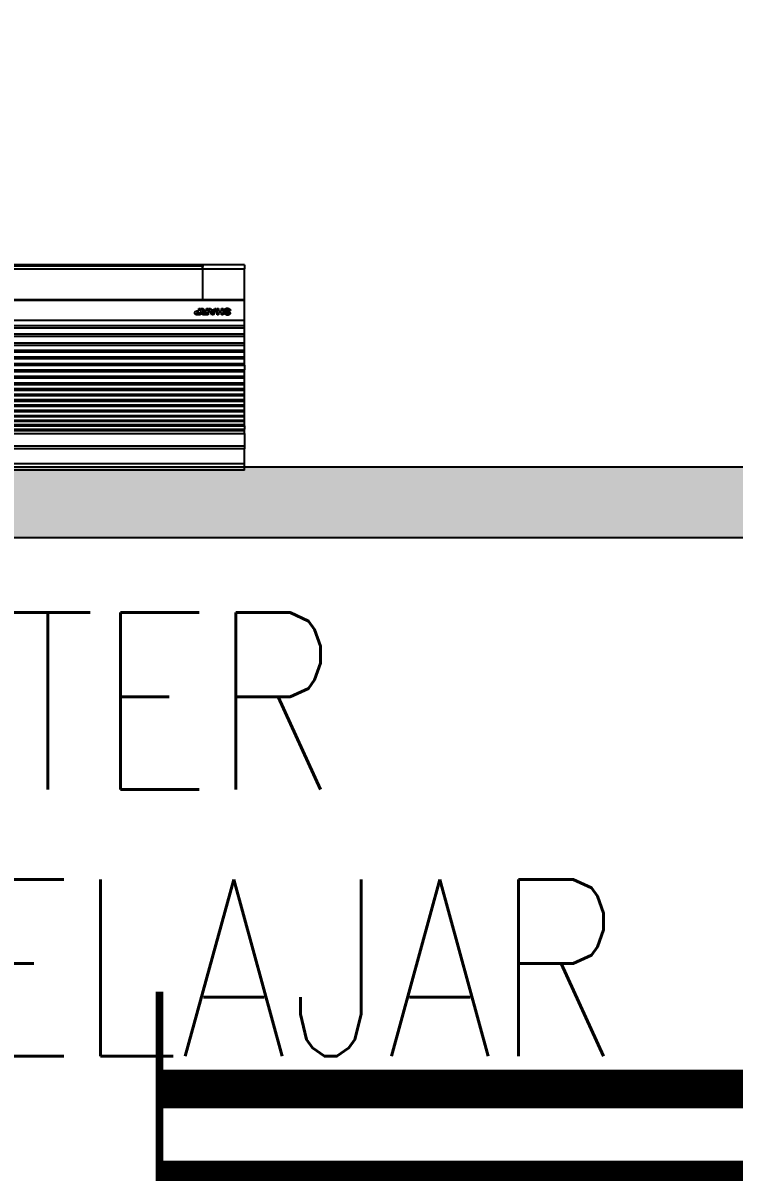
# Model space of a CAD drawing. Header units: inches. Extents: x -106706990 to 300603, y -86718466 to 1728185.
# Drawn here: x 28860 to 29865, y 37007 to 38632 of the extents above; entities that cross this region are included whole.
import ezdxf
from ezdxf.enums import TextEntityAlignment as Align

# ---------------------------------------------------------------- set-up
doc = ezdxf.new("R2010")
doc.units = ezdxf.units.IN
doc.header["$MEASUREMENT"] = 0
for name, color, linetype in [('A-HATCH', 8, 'Continuous'), ('A-PARTITION', 4, 'Continuous'), ('A-ROOMSYM', 3, 'Continuous'), ('Edges', 7, 'Continuous'), ('LAMP', 5, 'Continuous')]:
    doc.layers.add(name, color=color, linetype=linetype)
doc.styles.add('style1', font='romans.shx', dxfattribs={"height": 750})

# ---------------------------------------------------------------- blocks, each defined once
blk = doc.blocks.new('YBC 236')
at = {"layer": 'LAMP'}
for points, const_width in [([(-134681.8, 193808.3), (-134681.8, 193533.1)], 10.9), ([(-133371.4, 193808.3), (-133371.4, 193533.1)], 10.9), ([(-134681.8, 193670.7), (-133371.4, 193670.7)], 54.6), ([(-134681.8, 193679.4), (-134681.8, 193404.2)], 10.9), ([(-133371.4, 193679.4), (-133371.4, 193404.2)], 10.9), ([(-134681.8, 193541.8), (-133371.4, 193541.8)], 54.6)]:
    blk.add_lwpolyline(points, dxfattribs=dict(at, const_width=const_width))
blk = doc.blocks.new('*U233')
at = {"layer": 'LAMP'}
blk.add_blockref('YBC 236', (134026.6, -193606.2, -5.5), dxfattribs=at)
blk = doc.blocks.new('*U234')
at = {"layer": 'LAMP', "color": 0, "linetype": 'ByBlock', "lineweight": -2, "transparency": 16777216}
blk.add_blockref('*U233', (2000, 2500), dxfattribs=at)
blk = doc.blocks.new('air con')
at = {"layer": 'Edges'}
for p, q in [((71.4, 41.9), (152.4, 41.9)), ((71.4, 41.9), (71.4, 41.09)), ((71.4, 41.09), (152.4, 41.09)), ((71.4, 41.09), (71.4, 39.12)), ((71.4, 39.12), (152.4, 39.12)), ((71.4, 38.72), (71.4, 39.12)), ((152.4, 38.72), (71.4, 38.72)), ((71.4, 37.09), (71.4, 38.72)), ((71.4, 37.09), (71.4, 36.7)), ((152.4, 37.09), (71.4, 37.09)), ((152.4, 36.7), (71.4, 36.7)), ((71.4, 36.7), (71.4, 36.54)), ((152.4, 36.54), (71.4, 36.54)), ((71.4, 36.08), (71.4, 36.54)), ((152.4, 36.08), (71.4, 36.08)), ((71.4, 36.08), (71.4, 35.91)), ((152.4, 35.91), (71.4, 35.91)), ((71.4, 35.91), (71.4, 35.49)), ((71.4, 35.49), (71.4, 35.34)), ((152.4, 35.49), (71.4, 35.49)), ((152.4, 35.34), (71.4, 35.34)), ((71.4, 35.34), (71.4, 34.88)), ((152.4, 34.88), (71.4, 34.88)), ((71.4, 34.88), (71.4, 34.71)), ((152.4, 34.71), (71.4, 34.71)), ((71.4, 34.71), (71.4, 34.21)), ((152.4, 34.21), (71.4, 34.21)), ((71.4, 34.21), (71.4, 34.02)), ((71.4, 34.02), (71.4, 33.51)), ((152.4, 34.02), (71.4, 34.02)), ((152.4, 33.51), (71.4, 33.51)), ((71.4, 33.51), (71.4, 33.33)), ((152.4, 33.33), (71.4, 33.33)), ((71.4, 33.33), (71.4, 32.83)), ((152.4, 32.83), (71.4, 32.83)), ((71.4, 32.83), (71.4, 32.62)), ((152.4, 32.62), (71.4, 32.62)), ((71.4, 32.62), (71.4, 32.1)), ((152.4, 32.1), (71.4, 32.1)), ((71.4, 32.1), (71.4, 31.91)), ((152.4, 31.91), (71.4, 31.91)), ((71.4, 31.91), (71.4, 31.38)), ((152.4, 31.38), (71.4, 31.38)), ((71.4, 31.38), (71.4, 31.19)), ((152.4, 31.19), (71.4, 31.19)), ((71.4, 31.19), (71.4, 30.65)), ((152.4, 30.65), (71.4, 30.65)), ((71.4, 30.65), (71.4, 30.44)), ((152.4, 30.44), (71.4, 30.44)), ((71.4, 30.44), (71.4, 29.79)), ((152.4, 29.79), (71.4, 29.79)), ((71.4, 29.79), (71.4, 29.56)), ((71.4, 29.56), (71.4, 28.93)), ((152.4, 29.56), (71.4, 29.56)), ((152.4, 28.93), (71.4, 28.93)), ((71.4, 28.93), (71.4, 28.71)), ((152.4, 28.71), (71.4, 28.71)), ((71.4, 28.09), (71.4, 28.71)), ((152.4, 28.09), (71.4, 28.09)), ((71.4, 28.09), (71.4, 27.87)), ((71.4, 27.87), (71.4, 27.23)), ((152.4, 27.87), (71.4, 27.87)), ((152.4, 27.23), (71.4, 27.23)), ((71.4, 27.23), (71.4, 27.02)), ((71.4, 27.02), (71.4, 26.35)), ((152.4, 27.02), (71.4, 27.02)), ((152.4, 26.35), (71.4, 26.35)), ((71.4, 26.35), (71.4, 26.12)), ((152.4, 26.12), (71.4, 26.12)), ((71.4, 26.12), (71.4, 25.47)), ((152.4, 25.47), (71.4, 25.47)), ((71.4, 25.47), (71.4, 25.16)), ((152.4, 25.16), (71.4, 25.16)), ((71.4, 25.16), (71.4, 24.3)), ((152.4, 24.3), (71.4, 24.3)), ((71.4, 24.3), (71.4, 24)), ((152.4, 24), (71.4, 24)), ((71.4, 24), (71.4, 23.18)), ((71.4, 23.18), (71.4, 22.88)), ((152.4, 23.18), (71.4, 23.18)), ((152.4, 22.88), (71.4, 22.88)), ((71.4, 22.88), (71.4, 22.21)), ((152.4, 22.21), (71.4, 22.21)), ((71.4, 22.21), (71.4, 19.57)), ((73.28, 21.28), (73.29, 21.35)), ((73.29, 21.23), (73.28, 21.28)), ((73.29, 21.35), (73.33, 21.41)), ((73.31, 21.19), (73.29, 21.23)), ((73.33, 21.14), (73.31, 21.19)), ((73.33, 21.41), (73.38, 21.46)), ((73.38, 21.46), (73.45, 21.49)), ((73.45, 21.49), (73.54, 21.52)), ((73.48, 21.32), (73.47, 21.29)), ((73.47, 21.29), (73.48, 21.26)), ((73.5, 21.35), (73.48, 21.32)), ((73.48, 21.26), (73.5, 21.24)), ((73.56, 21.37), (73.5, 21.35)), ((73.5, 21.24), (73.57, 21.21)), ((73.54, 21.52), (73.64, 21.52)), ((73.64, 21.38), (73.56, 21.37)), ((73.57, 21.21), (73.68, 21.18)), ((73.64, 21.52), (73.73, 21.52)), ((73.71, 21.37), (73.64, 21.38)), ((73.68, 21.18), (73.81, 21.15)), ((73.77, 21.35), (73.71, 21.37)), ((73.73, 21.52), (73.8, 21.51)), ((73.8, 21.31), (73.77, 21.35)), ((73.8, 21.51), (73.87, 21.48)), ((73.82, 21.25), (73.8, 21.31)), ((74.02, 21.26), (73.82, 21.25)), ((73.87, 21.48), (73.92, 21.45)), ((73.92, 21.45), (73.96, 21.41)), ((73.96, 21.41), (73.99, 21.37)), ((73.99, 21.37), (74.01, 21.32)), ((74.01, 21.32), (74.02, 21.26)), ((74.21, 20.64), (74.21, 21.51)), ((74.21, 21.51), (74.41, 21.51)), ((74.41, 21.51), (74.41, 21.17)), ((74.41, 21.17), (74.8, 21.17)), ((74.8, 21.17), (74.8, 21.51)), ((74.8, 21.51), (75, 21.51)), ((75, 21.51), (75, 20.64)), ((75.11, 20.64), (75.49, 21.51)), ((75.59, 21.31), (75.46, 20.98)), ((75.49, 21.51), (75.7, 21.51)), ((75.73, 20.98), (75.59, 21.31)), ((75.7, 21.51), (76.09, 20.64)), ((76.2, 20.64), (76.2, 21.51)), ((76.2, 21.51), (76.62, 21.51)), ((76.55, 21.36), (76.4, 21.36)), ((76.4, 21.36), (76.4, 21.14)), ((76.7, 21.36), (76.55, 21.36)), ((76.62, 21.51), (76.75, 21.5)), ((76.74, 21.35), (76.7, 21.36)), ((76.72, 21.15), (76.75, 21.17)), ((76.77, 21.33), (76.74, 21.35)), ((76.75, 21.5), (76.85, 21.49)), ((76.75, 21.17), (76.78, 21.19)), ((76.79, 21.29), (76.77, 21.33)), ((76.78, 21.19), (76.79, 21.22)), ((76.8, 21.25), (76.79, 21.29)), ((76.79, 21.22), (76.8, 21.25)), ((76.85, 21.49), (76.91, 21.45)), ((76.91, 21.45), (76.96, 21.4)), ((76.96, 21.4), (76.99, 21.34)), ((76.99, 21.18), (76.97, 21.14)), ((76.99, 21.34), (77, 21.27)), ((77, 21.22), (76.99, 21.18)), ((77, 21.27), (77, 21.22)), ((77.19, 20.64), (77.19, 21.51)), ((77.19, 21.51), (77.51, 21.51)), ((77.39, 21.36), (77.39, 21.12)), ((77.48, 21.36), (77.39, 21.36)), ((77.63, 21.36), (77.48, 21.36)), ((77.51, 21.51), (77.66, 21.51)), ((77.67, 21.34), (77.63, 21.36)), ((77.66, 21.51), (77.74, 21.5)), ((77.71, 21.32), (77.67, 21.34)), ((77.69, 21.15), (77.72, 21.17)), ((77.73, 21.28), (77.71, 21.32)), ((77.72, 21.17), (77.73, 21.2)), ((77.74, 21.24), (77.73, 21.28)), ((77.73, 21.2), (77.74, 21.24)), ((77.74, 21.5), (77.82, 21.47)), ((77.82, 21.47), (77.89, 21.41)), ((77.89, 21.41), (77.91, 21.38)), ((77.91, 21.38), (77.93, 21.34)), ((77.93, 21.17), (77.91, 21.11)), ((77.93, 21.34), (77.94, 21.29)), ((77.94, 21.24), (77.93, 21.17)), ((77.94, 21.29), (77.94, 21.24)), ((73.25, 20.92), (73.44, 20.94)), ((73.26, 20.85), (73.25, 20.92)), ((73.29, 20.79), (73.26, 20.85)), ((73.32, 20.74), (73.29, 20.79)), ((73.37, 20.7), (73.32, 20.74)), ((73.37, 21.11), (73.33, 21.14)), ((73.41, 21.08), (73.37, 21.11)), ((73.42, 20.67), (73.37, 20.7)), ((73.46, 21.06), (73.41, 21.08)), ((73.49, 20.64), (73.42, 20.67)), ((73.44, 20.94), (73.47, 20.86)), ((73.6, 21.02), (73.46, 21.06)), ((73.47, 20.86), (73.51, 20.81)), ((73.57, 20.63), (73.49, 20.64)), ((73.51, 20.81), (73.57, 20.78)), ((73.57, 20.78), (73.66, 20.77)), ((73.65, 20.62), (73.57, 20.63)), ((73.76, 20.98), (73.6, 21.02)), ((73.77, 20.63), (73.65, 20.62)), ((73.66, 20.77), (73.74, 20.78)), ((73.74, 20.78), (73.8, 20.81)), ((73.8, 20.96), (73.76, 20.98)), ((73.87, 20.66), (73.77, 20.63)), ((73.83, 20.94), (73.8, 20.96)), ((73.8, 20.81), (73.84, 20.85)), ((73.81, 21.15), (73.9, 21.12)), ((73.84, 20.92), (73.83, 20.94)), ((73.85, 20.89), (73.84, 20.92)), ((73.84, 20.85), (73.85, 20.89)), ((73.94, 20.7), (73.87, 20.66)), ((73.9, 21.12), (73.96, 21.08)), ((74, 20.75), (73.94, 20.7)), ((73.96, 21.08), (74.01, 21.03)), ((74.04, 20.82), (74, 20.75)), ((74.01, 21.03), (74.04, 20.97)), ((74.04, 20.97), (74.05, 20.89)), ((74.05, 20.89), (74.04, 20.82)), ((74.41, 20.64), (74.21, 20.64)), ((74.8, 21.02), (74.41, 21.02)), ((74.41, 21.02), (74.41, 20.64)), ((74.8, 20.64), (74.8, 21.02)), ((75, 20.64), (74.8, 20.64)), ((75.32, 20.64), (75.11, 20.64)), ((75.4, 20.84), (75.32, 20.64)), ((75.79, 20.84), (75.4, 20.84)), ((75.46, 20.98), (75.73, 20.98)), ((75.88, 20.64), (75.79, 20.84)), ((76.09, 20.64), (75.88, 20.64)), ((76.4, 20.64), (76.2, 20.64)), ((76.4, 21.14), (76.54, 21.14)), ((76.44, 21), (76.4, 21)), ((76.4, 21), (76.4, 20.64)), ((76.5, 21), (76.44, 21)), ((76.54, 20.99), (76.5, 21)), ((76.54, 21.14), (76.66, 21.14)), ((76.57, 20.98), (76.54, 20.99)), ((76.6, 20.96), (76.57, 20.98)), ((76.7, 20.83), (76.6, 20.96)), ((76.66, 21.14), (76.72, 21.15)), ((76.85, 20.64), (76.7, 20.83)), ((76.8, 21.03), (76.74, 21.02)), ((76.74, 21.02), (76.8, 20.99)), ((76.86, 21.05), (76.8, 21.03)), ((76.8, 20.99), (76.85, 20.95)), ((76.85, 20.95), (76.9, 20.89)), ((77.08, 20.64), (76.85, 20.64)), ((76.9, 21.07), (76.86, 21.05)), ((76.94, 21.1), (76.9, 21.07)), ((76.9, 20.89), (76.96, 20.81)), ((76.97, 21.14), (76.94, 21.1)), ((76.96, 20.81), (77.08, 20.64)), ((77.39, 20.64), (77.19, 20.64)), ((77.39, 21.12), (77.5, 21.12)), ((77.52, 20.97), (77.39, 20.97)), ((77.39, 20.97), (77.39, 20.64)), ((77.5, 21.12), (77.59, 21.12)), ((77.64, 20.97), (77.52, 20.97)), ((77.59, 21.12), (77.65, 21.13)), ((77.72, 20.98), (77.64, 20.97)), ((77.65, 21.13), (77.69, 21.15)), ((77.78, 21), (77.72, 20.98)), ((77.83, 21.02), (77.78, 21)), ((77.87, 21.06), (77.83, 21.02)), ((77.91, 21.11), (77.87, 21.06)), ((152.4, 19.57), (71.4, 19.57)), ((71.4, 19.57), (71.4, 19.49)), ((152.4, 19.49), (71.4, 19.49)), ((71.4, 19.49), (71.4, 15.42)), ((76.92, 15.42), (76.92, 19.49)), ((76.92, 18.47), (76.92, 18.81)), ((76.92, 18.13), (76.92, 18.47)), ((76.92, 17.8), (76.92, 18.13)), ((76.92, 17.48), (76.92, 17.8)), ((76.92, 17.16), (76.92, 17.48)), ((76.92, 16.85), (76.92, 17.16)), ((76.92, 16.55), (76.92, 16.85)), ((76.86, 15.42), (71.4, 15.42)), ((71.4, 14.9), (71.4, 15.42)), ((76.92, 15.42), (76.86, 15.42)), ((76.86, 15.42), (76.86, 15.14)), ((76.92, 15.14), (76.86, 15.14)), ((76.86, 15.05), (76.86, 15.14)), ((76.92, 16.26), (76.92, 16.55)), ((76.92, 15.97), (76.92, 16.26)), ((76.92, 15.69), (76.92, 15.97)), ((76.92, 15.42), (76.92, 15.69)), ((76.92, 15.42), (76.92, 15.14)), ((146.42, 15.42), (76.92, 15.42)), ((76.92, 15.14), (76.92, 15.05)), ((71.4, 14.9), (152.4, 14.9)), ((76.92, 15.05), (76.86, 15.05)), ((146.42, 15.05), (76.92, 15.05)), ((76.92, 15.05), (76.92, 15.01)), ((146.42, 15.01), (76.92, 15.01))]:
    blk.add_line(p, q, dxfattribs=at)

msp = doc.modelspace()

# ---------------------------------------------------------------- hatches: boundary and pattern name
at = {"layer": 'A-HATCH'}
h = msp.add_hatch(dxfattribs=at)
h.set_pattern_fill('DOTS', color=8, scale=800)
h.set_pattern_definition([(0, (2570.67, -195605.69), (25, 50), [0, -50])])
h.paths.add_polyline_path([(26488.8, 36104.4), (26388.8, 36104.4), (26388.8, 35429.4), (26488.8, 35429.4)])
h.paths.add_polyline_path([(30988.8, 37004.4), (30888.8, 37004.4), (30888.8, 33704.4), (30988.8, 33704.4)])
h.paths.add_polyline_path([(30988.8, 38204.4), (30888.8, 38204.4), (30888.8, 37904.4), (30988.8, 37904.4)])
h.paths.add_polyline_path([(26388.8, 40029.4), (26488.8, 40029.4), (26488.8, 40254.4), (26388.8, 40254.4)])
h.paths.add_polyline_path([(26488.8, 39679.4), (26388.8, 39679.4), (26388.8, 37304.4), (26488.8, 37304.4), (26488.8, 37904.4), (30838.8, 37904.4), (30838.8, 38004.4), (26488.8, 38004.4)])

# ---------------------------------------------------------------- linework, layer by layer
at = {"layer": 'A-PARTITION', "color": 8}
for p, q in [((26488.8, 38004.4), (30888.8, 38004.4)), ((26488.8, 37904.4), (30888.8, 37904.4))]:
    msp.add_line(p, q, dxfattribs=at)

# ---------------------------------------------------------------- block references
at = {"xscale": 10.74849191040555, "yscale": 10.74849191040555, "zscale": 10.74849191040555, "rotation": 180}
msp.add_blockref('air con', (29940.4, 38450.1), dxfattribs=at)
at = {"layer": 'LAMP', "color": 0}
msp.add_blockref('*U234', (27708, 34560.4, -16.4), dxfattribs=at)

# ---------------------------------------------------------------- texts
at = {"layer": 'A-ROOMSYM', "color": 8, "style": 'style1', "width": 0.8}
for s, p in [('KAUNTER', (28710.5, 37548.2)), ('LAYAN PELAJAR', (28682, 37171.1))]:
    msp.add_text(s, height=250, dxfattribs=at).set_placement(p, align=Align.CENTER)

doc.saveas('drawing.dxf')
